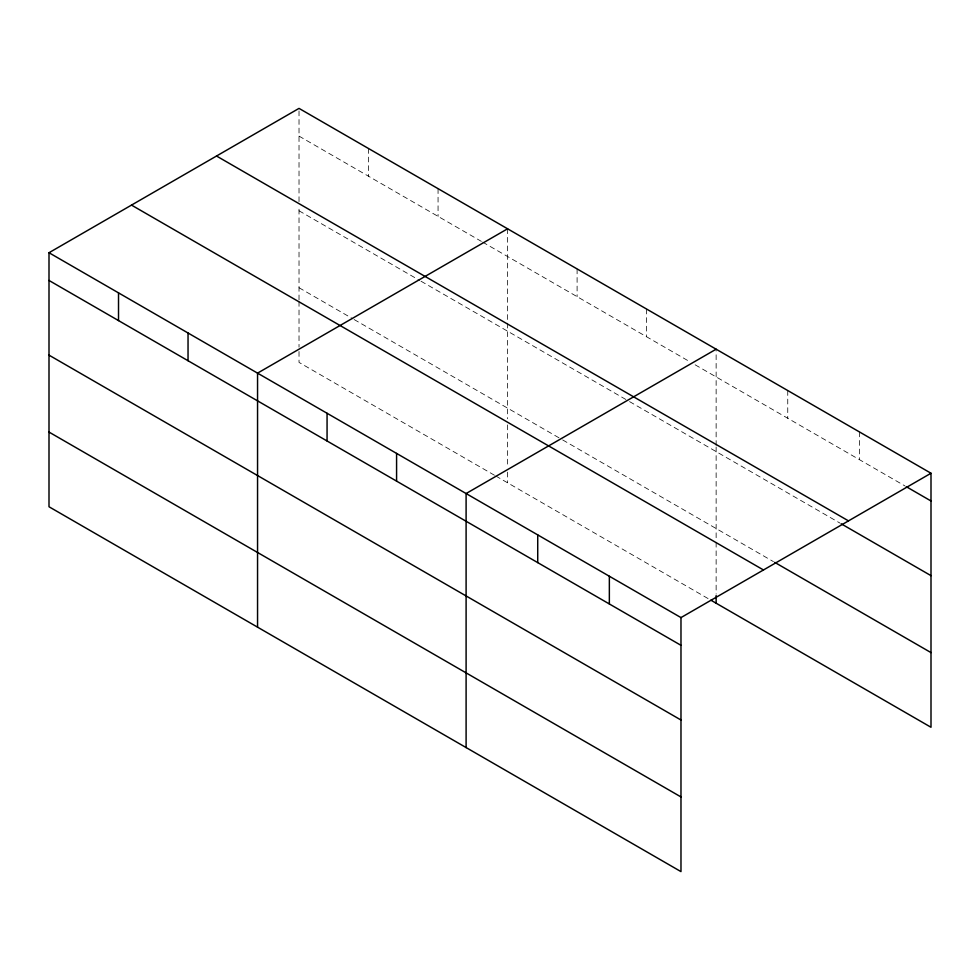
<?xml version="1.0" encoding="UTF-8"?>
<svg xmlns="http://www.w3.org/2000/svg" width="980" height="980" viewBox="0 0 980 980"><rect width="100%" height="100%" fill="white"/><g stroke="black" fill="none" stroke-linecap="round" stroke-linejoin="round"><path stroke-width="0.73" stroke-dasharray="4.9 3.68" d="M299.023 299.917L299.023 207.736M299.023 201.635L299.023 108.388M716.135 447.027L716.135 540.727M716.135 445.496L716.135 349.199M299.023 136.11L481.352 241.362M482.662 242.121L689.895 361.767M695.139 364.805L904.957 485.933M299.023 210.786L419.697 280.452M421.008 281.211L628.254 400.857M629.564 401.616L839.848 523.014M299.023 287.728L352.8 318.77M354.111 319.529L561.356 439.175M562.667 439.934L773.428 561.614M494.459 475.239L299.023 362.404L299.023 348.684M495.77 475.986L708.258 598.67M859.374 431.898L859.374 459.62M787.749 390.542L787.749 418.264M716.135 542.246L716.135 594.064M646.616 309.055L646.616 336.777M577.098 268.924L577.098 296.646M507.579 228.793L507.579 418.791M507.579 424.891L507.579 466.039M507.579 472.14L507.579 482.809M438.06 188.65L438.06 216.372M368.541 148.519L368.541 176.241M299.023 301.436L299.023 347.165"/><path stroke-width="1.47" d="M680.978 720.006L680.978 617.596L49 252.73L49 506.758L680.978 871.612L680.978 720.006L49 355.14M710.88 600.177L931 727.27L931 473.242L299.023 108.388L49 252.73M507.579 228.793L257.556 373.135L257.556 627.163M716.135 349.199L466.1 493.54L466.1 747.569M680.978 617.596L931 473.242M906.255 486.68L931 500.976M216.519 156.016L848.496 520.882M841.146 523.773L931 575.652M774.727 562.373L931 652.594M131.504 205.102L763.481 569.968M49 280.452L680.978 645.318M49 432.07L680.978 796.936M716.135 595.595L716.135 603.215M609.352 576.252L609.352 603.974M537.726 534.896L537.726 562.618M396.582 453.409L396.582 481.131M327.063 413.278L327.063 441M188.038 333.004L188.038 360.726M118.519 292.873L118.519 320.595"/></g></svg>
